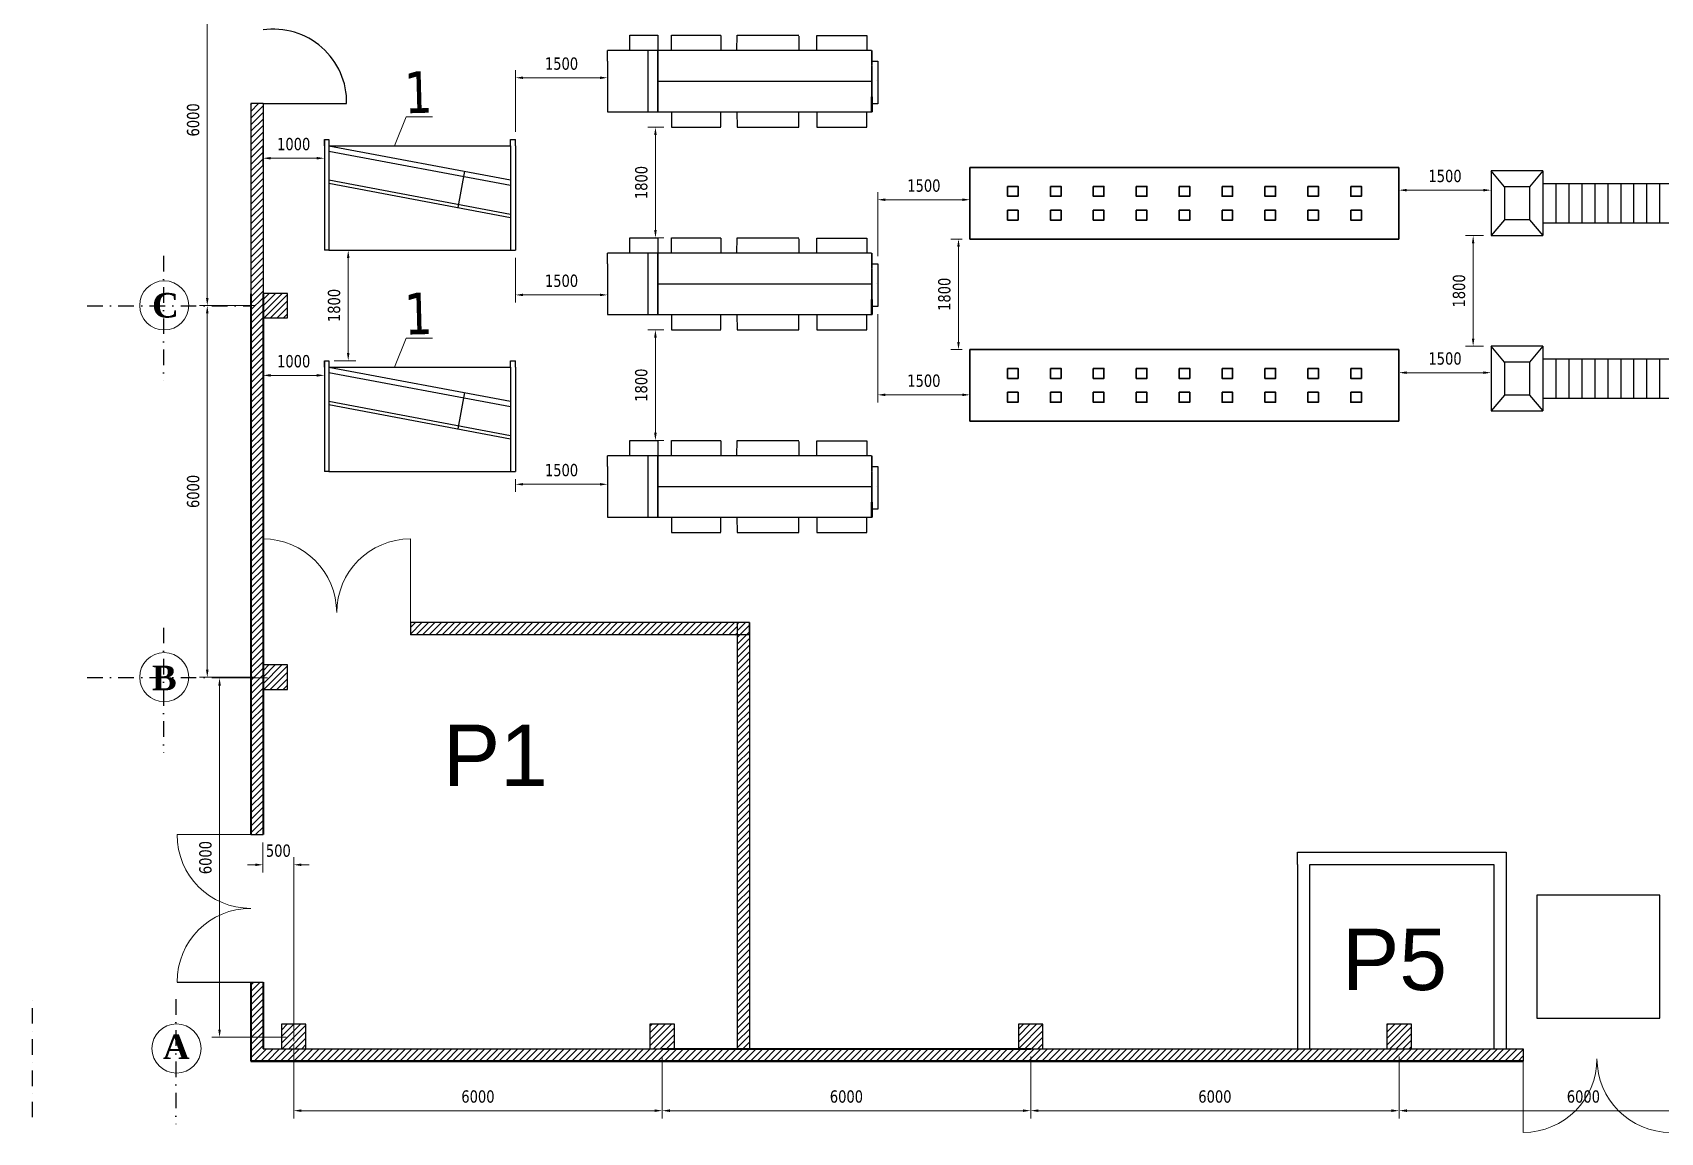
# Model space of a CAD drawing. Header units: millimetres. Extents: x 133587 to 223990, y -31835 to 27376.
# Drawn here: x 133587 to 160093, y -31612 to -13702 of the extents above; entities that cross this region are included whole.
import ezdxf

# ---------------------------------------------------------------- set-up
doc = ezdxf.new("R2010")
doc.units = ezdxf.units.MM
doc.header["$MEASUREMENT"] = 0
doc.header["$PDMODE"] = 2
doc.linetypes.add('DASHDOT', pattern=[25.4, 12.7, -6.35, 0, -6.35])
doc.linetypes.add('DASHED', pattern=[19.05, 12.7, -6.35])
for name, color, linetype, lineweight in [('BUOC COT', 7, 'Continuous', 20), ('DIM', 252, 'Continuous', 18), ('DIM TO UYEN', 5, 'Continuous', 13), ('DungChinh', 7, 'Continuous', 30), ('DungGC', 7, 'Continuous', 15), ('DungLien', 7, 'Continuous', 40), ('H-nuoc thai', 5, 'Continuous', 53), ('NET CHINH', 5, 'Continuous', 30), ('net dut trang', 7, 'DASHED', 9), ('NHA XUONG', 164, 'Continuous', 25), ('tường', 4, 'Continuous', 50)]:
    doc.layers.add(name, color=color, linetype=linetype, lineweight=lineweight)
doc.layers.add('Thiet bi', color=7, linetype='Continuous')
doc.styles.add('350', font='arial.ttf', dxfattribs={"height": 1000})
doc.styles.add('CHU DAM', font='arialbd.ttf', dxfattribs={"height": 200})
doc.styles.add('TEXT1', font='tahoma.ttf', dxfattribs={"width": 0.9})
doc.dimstyles.new('Dim100', dxfattribs={"dimscale": 100, "dimtxt": 2, "dimasz": 1.25, "dimexe": 1.25, "dimexo": 1.25, "dimgap": 1.25, "dimtad": 1, "dimtoh": 1, "dimdec": 0, "dimzin": 0, "dimdsep": 46, "dimtxsty": 'TEXT1', "dimcen": 0.09, "dimclrd": 256, "dimclre": 256, "dimclrt": 256, "dimadec": 0, "dimazin": 0, "dimtfac": 1, "dimtdec": 0, "dimtix": 1, "dimtofl": 0, "dimtmove": 0, "dimatfit": 3, "dimfxl": 1, "dimtolj": 1, "dimtzin": 0, "dimlwd": -1, "dimlwe": -1, "dimarcsym": 0})
pattern_1 = [(45, (-1750541.05, -188263.91), (-53.8815367, 53.8815367), [])]

# ---------------------------------------------------------------- blocks, each defined once
blk = doc.blocks.new('*D75')
at = {"layer": 'Defpoints', "color": 0, "transparency": 16777216}
for p in [(136632, -24211), (137539, -24211), (137839, -30061)]:
    blk.add_point(p, dxfattribs=at)
at = {"layer": 'DIM', "transparency": 16777216}
for p, q in [((137414, -24211), (136507, -24211)), ((136632, -29936), (136632, -24336)), ((137714, -30061), (136507, -30061))]:
    blk.add_line(p, q, dxfattribs=at)
for points in [[(136611, -24336), (136653, -24336), (136632, -24211)], [(136611, -29936), (136653, -29936), (136632, -30061)]]:
    blk.add_solid(points, dxfattribs=at)
at = {"layer": 'DIM', "transparency": 16777216, "insert": (136403, -27136), "char_height": 200, "attachment_point": 5, "rotation": 90, "style": 'TEXT1'}
blk.add_mtext('\\A1;6000', dxfattribs=at)
blk = doc.blocks.new('*D108')
at = {"layer": 'Defpoints', "color": 0, "transparency": 16777216}
for p in [(137339, -18149), (136432, -24199), (137339, -24199)]:
    blk.add_point(p, dxfattribs=at)
at = {"layer": 'DIM', "transparency": 16777216}
for p, q in [((137214, -18149), (136307, -18149)), ((136432, -18274), (136432, -24074)), ((137214, -24199), (136307, -24199))]:
    blk.add_line(p, q, dxfattribs=at)
for points in [[(136411, -18274), (136453, -18274), (136432, -18149)], [(136411, -24074), (136453, -24074), (136432, -24199)]]:
    blk.add_solid(points, dxfattribs=at)
at = {"layer": 'DIM', "transparency": 16777216, "insert": (136203, -21174), "char_height": 200, "attachment_point": 5, "rotation": 90, "style": 'TEXT1'}
blk.add_mtext('\\A1;6000', dxfattribs=at)
blk = doc.blocks.new('*D109')
at = {"layer": 'Defpoints', "color": 0, "transparency": 16777216}
for p in [(137339, -12099), (136432, -18149), (137339, -18149)]:
    blk.add_point(p, dxfattribs=at)
at = {"layer": 'DIM', "transparency": 16777216}
for p, q in [((137214, -12099), (136307, -12099)), ((136432, -12224), (136432, -18024)), ((137214, -18149), (136307, -18149))]:
    blk.add_line(p, q, dxfattribs=at)
for points in [[(136411, -12224), (136453, -12224), (136432, -12099)], [(136411, -18024), (136453, -18024), (136432, -18149)]]:
    blk.add_solid(points, dxfattribs=at)
at = {"layer": 'DIM', "transparency": 16777216, "insert": (136203, -15124), "char_height": 200, "attachment_point": 5, "rotation": 90, "style": 'TEXT1'}
blk.add_mtext('\\A1;6000', dxfattribs=at)
blk = doc.blocks.new('*D84')
at = {"layer": 'Defpoints', "color": 0, "transparency": 16777216}
for p in [(137339, -26763), (137839, -27253), (137839, -30249)]:
    blk.add_point(p, dxfattribs=at)
at = {"layer": 'DIM', "transparency": 16777216}
for p, q in [((137339, -26888), (137339, -27378)), ((137214, -27253), (137089, -27253)), ((137839, -30124), (137839, -27128)), ((137964, -27253), (138089, -27253))]:
    blk.add_line(p, q, dxfattribs=at)
for points in [[(137214, -27232), (137214, -27274), (137339, -27253)], [(137964, -27232), (137964, -27274), (137839, -27253)]]:
    blk.add_solid(points, dxfattribs=at)
at = {"layer": 'DIM', "transparency": 16777216, "insert": (137589, -27024), "char_height": 200, "attachment_point": 5, "style": 'TEXT1'}
blk.add_mtext('\\A1;500', dxfattribs=at)
blk = doc.blocks.new('*D139')
at = {"layer": 'Defpoints', "color": 0, "transparency": 16777216}
for p in [(137339, -15442), (138339, -15442), (137339, -15748)]:
    blk.add_point(p, dxfattribs=at)
at = {"layer": 'DIM', "transparency": 16777216}
for p, q in [((137339, -15568), (137339, -15874)), ((138339, -15568), (138339, -15874)), ((138214, -15748), (137464, -15748))]:
    blk.add_line(p, q, dxfattribs=at)
for points in [[(137464, -15728), (137464, -15769), (137339, -15748)], [(138214, -15728), (138214, -15769), (138339, -15748)]]:
    blk.add_solid(points, dxfattribs=at)
at = {"layer": 'DIM', "transparency": 16777216, "insert": (137839, -15519), "char_height": 200, "attachment_point": 5, "style": 'TEXT1'}
blk.add_mtext('\\A1;1000', dxfattribs=at)
blk = doc.blocks.new('*D140')
at = {"layer": 'Defpoints', "color": 0, "transparency": 16777216}
for p in [(137339, -19046), (138339, -19046), (137339, -19284)]:
    blk.add_point(p, dxfattribs=at)
at = {"layer": 'DIM', "transparency": 16777216}
for p, q in [((137339, -19171), (137339, -19409)), ((138214, -19284), (137464, -19284)), ((138339, -19171), (138339, -19409))]:
    blk.add_line(p, q, dxfattribs=at)
for points in [[(137464, -19263), (137464, -19305), (137339, -19284)], [(138214, -19263), (138214, -19305), (138339, -19284)]]:
    blk.add_solid(points, dxfattribs=at)
at = {"layer": 'DIM', "transparency": 16777216, "insert": (137839, -19055), "char_height": 200, "attachment_point": 5, "style": 'TEXT1'}
blk.add_mtext('\\A1;1000', dxfattribs=at)
blk = doc.blocks.new('*D141')
at = {"layer": 'Defpoints', "color": 0, "transparency": 16777216}
for p in [(138339, -17246), (138374, -19046), (138727, -19046)]:
    blk.add_point(p, dxfattribs=at)
at = {"layer": 'DIM', "transparency": 16777216}
for p, q in [((138464, -17246), (138852, -17246)), ((138727, -17371), (138727, -18921)), ((138499, -19046), (138852, -19046))]:
    blk.add_line(p, q, dxfattribs=at)
for points in [[(138706, -17371), (138747, -17371), (138727, -17246)], [(138706, -18921), (138747, -18921), (138727, -19046)]]:
    blk.add_solid(points, dxfattribs=at)
at = {"layer": 'DIM', "transparency": 16777216, "insert": (138497, -18146), "char_height": 200, "attachment_point": 5, "rotation": 90, "style": 'TEXT1'}
blk.add_mtext('\\A1;1800', dxfattribs=at)
blk = doc.blocks.new('*D142')
at = {"layer": 'Defpoints', "color": 0, "transparency": 16777216}
for p in [(137839, -30061), (143839, -30249), (143839, -31257)]:
    blk.add_point(p, dxfattribs=at)
at = {"layer": 'DIM', "transparency": 16777216}
for p, q in [((137839, -30186), (137839, -31382)), ((143839, -30374), (143839, -31382)), ((137964, -31257), (143714, -31257))]:
    blk.add_line(p, q, dxfattribs=at)
for points in [[(137964, -31236), (137964, -31278), (137839, -31257)], [(143714, -31236), (143714, -31278), (143839, -31257)]]:
    blk.add_solid(points, dxfattribs=at)
at = {"layer": 'DIM', "transparency": 16777216, "insert": (140839, -31028), "char_height": 200, "attachment_point": 5, "style": 'TEXT1'}
blk.add_mtext('\\A1;6000', dxfattribs=at)
blk = doc.blocks.new('*D143')
at = {"layer": 'Defpoints', "color": 0, "transparency": 16777216}
for p in [(143839, -30249), (149839, -30249), (149839, -31257)]:
    blk.add_point(p, dxfattribs=at)
at = {"layer": 'DIM', "transparency": 16777216}
for p, q in [((143839, -30374), (143839, -31382)), ((149839, -30374), (149839, -31382)), ((143964, -31257), (149714, -31257))]:
    blk.add_line(p, q, dxfattribs=at)
for points in [[(143964, -31236), (143964, -31278), (143839, -31257)], [(149714, -31236), (149714, -31278), (149839, -31257)]]:
    blk.add_solid(points, dxfattribs=at)
at = {"layer": 'DIM', "transparency": 16777216, "insert": (146839, -31028), "char_height": 200, "attachment_point": 5, "style": 'TEXT1'}
blk.add_mtext('\\A1;6000', dxfattribs=at)
blk = doc.blocks.new('*D144')
at = {"layer": 'Defpoints', "color": 0, "transparency": 16777216}
for p in [(149839, -30249), (155839, -30249), (155839, -31257)]:
    blk.add_point(p, dxfattribs=at)
at = {"layer": 'DIM', "transparency": 16777216}
for p, q in [((149839, -30374), (149839, -31382)), ((155839, -30374), (155839, -31382)), ((149964, -31257), (155714, -31257))]:
    blk.add_line(p, q, dxfattribs=at)
for points in [[(149964, -31236), (149964, -31278), (149839, -31257)], [(155714, -31236), (155714, -31278), (155839, -31257)]]:
    blk.add_solid(points, dxfattribs=at)
at = {"layer": 'DIM', "transparency": 16777216, "insert": (152839, -31028), "char_height": 200, "attachment_point": 5, "style": 'TEXT1'}
blk.add_mtext('\\A1;6000', dxfattribs=at)
blk = doc.blocks.new('*D145')
at = {"layer": 'Defpoints', "color": 0, "transparency": 16777216}
for p in [(155839, -30249), (161839, -30249), (161839, -31257)]:
    blk.add_point(p, dxfattribs=at)
at = {"layer": 'DIM', "transparency": 16777216}
for p, q in [((155839, -30374), (155839, -31382)), ((161839, -30374), (161839, -31382)), ((155964, -31257), (161714, -31257))]:
    blk.add_line(p, q, dxfattribs=at)
for points in [[(155964, -31236), (155964, -31278), (155839, -31257)], [(161714, -31236), (161714, -31278), (161839, -31257)]]:
    blk.add_solid(points, dxfattribs=at)
at = {"layer": 'DIM', "transparency": 16777216, "insert": (158839, -31028), "char_height": 200, "attachment_point": 5, "style": 'TEXT1'}
blk.add_mtext('\\A1;6000', dxfattribs=at)
blk = doc.blocks.new('*D160')
at = {"layer": 'Defpoints', "color": 0, "transparency": 16777216}
for p in [(141450, -20850), (142950, -20850), (142950, -21058)]:
    blk.add_point(p, dxfattribs=at)
at = {"layer": 'DIM', "transparency": 16777216}
for p, q in [((141450, -20975), (141450, -21182)), ((141575, -21058), (142825, -21058)), ((142950, -20975), (142950, -21182))]:
    blk.add_line(p, q, dxfattribs=at)
for points in [[(141575, -21037), (141575, -21078), (141450, -21058)], [(142825, -21037), (142825, -21078), (142950, -21058)]]:
    blk.add_solid(points, dxfattribs=at)
at = {"layer": 'DIM', "transparency": 16777216, "insert": (142200, -20828), "char_height": 200, "attachment_point": 5, "style": 'TEXT1'}
blk.add_mtext('\\A1;1500', dxfattribs=at)
blk = doc.blocks.new('*D161')
at = {"layer": 'Defpoints', "color": 0, "transparency": 16777216}
for p in [(141450, -17246), (142950, -17881), (142950, -17974)]:
    blk.add_point(p, dxfattribs=at)
at = {"layer": 'DIM', "transparency": 16777216}
for p, q in [((141450, -17371), (141450, -18099)), ((141575, -17974), (142825, -17974)), ((142950, -18006), (142950, -18099))]:
    blk.add_line(p, q, dxfattribs=at)
for points in [[(141575, -17953), (141575, -17995), (141450, -17974)], [(142825, -17953), (142825, -17995), (142950, -17974)]]:
    blk.add_solid(points, dxfattribs=at)
at = {"layer": 'DIM', "transparency": 16777216, "insert": (142200, -17745), "char_height": 200, "attachment_point": 5, "style": 'TEXT1'}
blk.add_mtext('\\A1;1500', dxfattribs=at)
blk = doc.blocks.new('*D162')
at = {"layer": 'Defpoints', "color": 0, "transparency": 16777216}
for p in [(142950, -14438), (142950, -14581), (141450, -15442)]:
    blk.add_point(p, dxfattribs=at)
at = {"layer": 'DIM', "transparency": 16777216}
for p, q in [((141450, -15317), (141450, -14313)), ((142950, -14456), (142950, -14313)), ((141575, -14438), (142825, -14438))]:
    blk.add_line(p, q, dxfattribs=at)
for points in [[(141575, -14417), (141575, -14459), (141450, -14438)], [(142825, -14417), (142825, -14459), (142950, -14438)]]:
    blk.add_solid(points, dxfattribs=at)
at = {"layer": 'DIM', "transparency": 16777216, "insert": (142200, -14209), "char_height": 200, "attachment_point": 5, "style": 'TEXT1'}
blk.add_mtext('\\A1;1500', dxfattribs=at)
blk = doc.blocks.new('*D163')
at = {"layer": 'Defpoints', "color": 0, "transparency": 16777216}
for p in [(143730, -15244), (143992, -15244), (143992, -17044)]:
    blk.add_point(p, dxfattribs=at)
at = {"layer": 'DIM', "transparency": 16777216}
for p, q in [((143867, -15244), (143605, -15244)), ((143730, -16919), (143730, -15369)), ((143867, -17044), (143605, -17044))]:
    blk.add_line(p, q, dxfattribs=at)
for points in [[(143709, -15369), (143750, -15369), (143730, -15244)], [(143709, -16919), (143750, -16919), (143730, -17044)]]:
    blk.add_solid(points, dxfattribs=at)
at = {"layer": 'DIM', "transparency": 16777216, "insert": (143500, -16144), "char_height": 200, "attachment_point": 5, "rotation": 90, "style": 'TEXT1'}
blk.add_mtext('\\A1;1800', dxfattribs=at)
blk = doc.blocks.new('*D164')
at = {"layer": 'Defpoints', "color": 0, "transparency": 16777216}
for p in [(143992, -18544), (143729, -20344), (143992, -20344)]:
    blk.add_point(p, dxfattribs=at)
at = {"layer": 'DIM', "transparency": 16777216}
for p, q in [((143867, -18544), (143604, -18544)), ((143729, -18669), (143729, -20219)), ((143867, -20344), (143604, -20344))]:
    blk.add_line(p, q, dxfattribs=at)
for points in [[(143708, -18669), (143750, -18669), (143729, -18544)], [(143708, -20219), (143750, -20219), (143729, -20344)]]:
    blk.add_solid(points, dxfattribs=at)
at = {"layer": 'DIM', "transparency": 16777216, "insert": (143499, -19444), "char_height": 200, "attachment_point": 5, "rotation": 90, "style": 'TEXT1'}
blk.add_mtext('\\A1;1800', dxfattribs=at)
blk = doc.blocks.new('*D169')
at = {"layer": 'Defpoints', "color": 0, "transparency": 16777216}
for p in [(148850, -17064), (148664, -18864), (148850, -18864)]:
    blk.add_point(p, dxfattribs=at)
at = {"layer": 'DIM', "transparency": 16777216}
for p, q in [((148725, -17064), (148539, -17064)), ((148664, -17189), (148664, -18739)), ((148725, -18864), (148539, -18864))]:
    blk.add_line(p, q, dxfattribs=at)
for points in [[(148643, -17189), (148685, -17189), (148664, -17064)], [(148643, -18739), (148685, -18739), (148664, -18864)]]:
    blk.add_solid(points, dxfattribs=at)
at = {"layer": 'DIM', "transparency": 16777216, "insert": (148434, -17964), "char_height": 200, "attachment_point": 5, "rotation": 90, "style": 'TEXT1'}
blk.add_mtext('\\A1;1800', dxfattribs=at)
blk = doc.blocks.new('*D171')
at = {"layer": 'Defpoints', "color": 0, "transparency": 16777216}
for p in [(148850, -16424), (148850, -16481), (147350, -17468)]:
    blk.add_point(p, dxfattribs=at)
at = {"layer": 'DIM', "transparency": 16777216}
for p, q in [((147350, -17343), (147350, -16299)), ((147475, -16424), (148725, -16424)), ((148850, -16356), (148850, -16299))]:
    blk.add_line(p, q, dxfattribs=at)
for points in [[(147475, -16403), (147475, -16445), (147350, -16424)], [(148725, -16403), (148725, -16445), (148850, -16424)]]:
    blk.add_solid(points, dxfattribs=at)
at = {"layer": 'DIM', "transparency": 16777216, "insert": (148100, -16195), "char_height": 200, "attachment_point": 5, "style": 'TEXT1'}
blk.add_mtext('\\A1;1500', dxfattribs=at)
blk = doc.blocks.new('*D172')
at = {"layer": 'Defpoints', "color": 0, "transparency": 16777216}
for p in [(147350, -18165), (148850, -19446), (148850, -19601)]:
    blk.add_point(p, dxfattribs=at)
at = {"layer": 'DIM', "transparency": 16777216}
for p, q in [((147350, -18290), (147350, -19726)), ((147475, -19601), (148725, -19601)), ((148850, -19571), (148850, -19726))]:
    blk.add_line(p, q, dxfattribs=at)
for points in [[(147475, -19580), (147475, -19622), (147350, -19601)], [(148725, -19580), (148725, -19622), (148850, -19601)]]:
    blk.add_solid(points, dxfattribs=at)
at = {"layer": 'DIM', "transparency": 16777216, "insert": (148100, -19372), "char_height": 200, "attachment_point": 5, "style": 'TEXT1'}
blk.add_mtext('\\A1;1500', dxfattribs=at)
blk = doc.blocks.new('*D182')
at = {"layer": 'Defpoints', "color": 0, "transparency": 16777216}
for p in [(157336, -16268), (155836, -16481), (157336, -16481)]:
    blk.add_point(p, dxfattribs=at)
at = {"layer": 'DIM', "transparency": 16777216}
for p, q in [((155836, -16356), (155836, -16144)), ((157336, -16356), (157336, -16144)), ((155961, -16268), (157211, -16268))]:
    blk.add_line(p, q, dxfattribs=at)
for points in [[(155961, -16248), (155961, -16289), (155836, -16268)], [(157211, -16248), (157211, -16289), (157336, -16268)]]:
    blk.add_solid(points, dxfattribs=at)
at = {"layer": 'DIM', "transparency": 16777216, "insert": (156586, -16039), "char_height": 200, "attachment_point": 5, "style": 'TEXT1'}
blk.add_mtext('\\A1;1500', dxfattribs=at)
blk = doc.blocks.new('*D183')
at = {"layer": 'Defpoints', "color": 0, "transparency": 16777216}
for p in [(157336, -19240), (155836, -19446), (157336, -19446)]:
    blk.add_point(p, dxfattribs=at)
at = {"layer": 'DIM', "transparency": 16777216}
for p, q in [((155836, -19321), (155836, -19115)), ((155961, -19240), (157211, -19240)), ((157336, -19321), (157336, -19115))]:
    blk.add_line(p, q, dxfattribs=at)
for points in [[(155961, -19219), (155961, -19261), (155836, -19240)], [(157211, -19219), (157211, -19261), (157336, -19240)]]:
    blk.add_solid(points, dxfattribs=at)
at = {"layer": 'DIM', "transparency": 16777216, "insert": (156586, -19011), "char_height": 200, "attachment_point": 5, "style": 'TEXT1'}
blk.add_mtext('\\A1;1500', dxfattribs=at)
blk = doc.blocks.new('*D184')
at = {"layer": 'Defpoints', "color": 0, "transparency": 16777216}
for p in [(157336, -17009), (157044, -18809), (157336, -18809)]:
    blk.add_point(p, dxfattribs=at)
at = {"layer": 'DIM', "transparency": 16777216}
for p, q in [((157211, -17009), (156919, -17009)), ((157044, -17134), (157044, -18684)), ((157211, -18809), (156919, -18809))]:
    blk.add_line(p, q, dxfattribs=at)
for points in [[(157023, -17134), (157064, -17134), (157044, -17009)], [(157023, -18684), (157064, -18684), (157044, -18809)]]:
    blk.add_solid(points, dxfattribs=at)
at = {"layer": 'DIM', "transparency": 16777216, "insert": (156814, -17909), "char_height": 200, "attachment_point": 5, "rotation": 90, "style": 'TEXT1'}
blk.add_mtext('\\A1;1800', dxfattribs=at)

msp = doc.modelspace()

# ---------------------------------------------------------------- hatches: boundary and pattern name
at = {"layer": 'DungChinh'}
h = msp.add_hatch(dxfattribs=at)
h.set_pattern_fill('ANSI31', color=10, scale=600)
h.paths.add_polyline_path([(138039.3, -6249.1), (137639.3, -6249.1), (137639.3, -6649.1), (138039.3, -6649.1)])
h.paths.add_polyline_path([(144039.3, -6249.1), (143639.3, -6249.1), (143639.3, -6649.1), (144039.3, -6649.1)])
h.paths.add_polyline_path([(150039.3, -6249.1), (149639.3, -6249.1), (149639.3, -6649.1), (150039.3, -6649.1)])
h.paths.add_polyline_path([(156039.3, -6249.1), (155639.3, -6249.1), (155639.3, -6649.1), (156039.3, -6649.1)])
h.paths.add_polyline_path([(161965.1, -6249.1), (161565.1, -6249.1), (161565.1, -6649.1), (161965.1, -6649.1)])
h.paths.add_polyline_path([(167965.1, -6249.1), (167565.1, -6249.1), (167565.1, -6649.1), (167965.1, -6649.1)])
h.paths.add_polyline_path([(173965.1, -6249.1), (173565.1, -6249.1), (173565.1, -6649.1), (173965.1, -6649.1)])
h.paths.add_polyline_path([(179965.1, -6249.1), (179765.1, -6249.1), (179565.1, -6249.1), (179565.1, -6649.1), (179965.1, -6649.1)])
h.paths.add_polyline_path([(137739.3, -11899.1), (137339.3, -11899.1), (137339.3, -12099.1), (137339.3, -12299.1), (137739.3, -12299.1)])
h.paths.add_polyline_path([(137739.3, -17949.1), (137339.3, -17949.1), (137339.3, -18349.1), (137739.3, -18349.1)])
h.paths.add_polyline_path([(137739.3, -23999.1), (137339.3, -23999.1), (137339.3, -24399.1), (137739.3, -24399.1)])
h.paths.add_polyline_path([(138039.3, -29849.1), (137639.3, -29849.1), (137639.3, -30249.1), (138039.3, -30249.1)])
h.paths.add_polyline_path([(144039.3, -29849.1), (143639.3, -29849.1), (143639.3, -30249.1), (143839.3, -30249.1), (144039.3, -30249.1)])
h.paths.add_polyline_path([(150039.3, -29849.1), (149639.3, -29849.1), (149639.3, -30249.1), (149839.3, -30249.1), (150039.3, -30249.1)])
h.paths.add_polyline_path([(156039.3, -29849.1), (155839.3, -29849.1), (155839.3, -30249.1), (156039.3, -30249.1)])
h.paths.add_polyline_path([(155839.3, -29849.1), (155639.3, -29849.1), (155639.3, -30249.1), (155839.3, -30249.1)])
h.paths.add_polyline_path([(162039.3, -29849.1), (161639.3, -29849.1), (161639.3, -30249.1), (161839.3, -30249.1), (162039.3, -30249.1)])
h.paths.add_polyline_path([(168039.3, -29849.1), (167639.3, -29849.1), (167639.3, -30249.1), (167765.1, -30249.1), (168039.3, -30249.1)])
h.paths.add_polyline_path([(173965.1, -29849.1), (173565.1, -29849.1), (173565.1, -30249.1), (173765.1, -30249.1), (173965.1, -30249.1)])
h.paths.add_polyline_path([(179965.1, -29849.1), (179565.1, -29849.1), (179565.1, -30249.1), (179765.1, -30249.1), (179965.1, -30249.1)])
h.paths.add_polyline_path([(206807.3, -30301.7), (206407.3, -30301.7), (206407.3, -30701.7), (206607.3, -30701.7), (206807.3, -30701.7)])
h.paths.add_polyline_path([(212307.3, -30301.7), (211907.3, -30301.7), (211907.3, -30701.7), (212107.3, -30701.7), (212307.3, -30701.7)])
h.paths.add_polyline_path([(217390.9, -30299.4), (216990.9, -30299.4), (216990.9, -30701.7), (217390.9, -30701.7)])
h.paths.add_polyline_path([(222424.3, -30301.7), (222024.3, -30301.7), (222024.3, -30701.7), (222424.3, -30701.7)])
h.paths.add_polyline_path([(222428.1, -24451.7), (222028.1, -24451.7), (222028.1, -24851.7), (222428.1, -24851.7)])
h.paths.add_polyline_path([(222428.1, -18401.7), (222028.1, -18401.7), (222028.1, -18801.7), (222428.1, -18801.7)])
h.paths.add_polyline_path([(222159.1, -6701.7), (221759.1, -6701.7), (221759.1, -7101.7), (222159.1, -7101.7)])
h.paths.add_polyline_path([(216788, -6701.7), (216388, -6701.7), (216388, -7101.7), (216788, -7101.7)])
h.paths.add_polyline_path([(211807.3, -6701.7), (211407.3, -6701.7), (211407.3, -7101.7), (211807.3, -7101.7)])
h.paths.add_polyline_path([(206307.3, -6701.7), (206107.3, -6701.7), (205907.3, -6701.7), (205907.3, -7101.7), (206307.3, -7101.7)])
h.paths.add_polyline_path([(217421.7, -11369.3), (219630.4, -11369.3), (219630.4, -9308.6), (217421.7, -9308.6)], flags=9)
at = {"layer": 'H-nuoc thai', "linetype": 'Continuous', "lineweight": 30, "ltscale": 20}
h = msp.add_hatch(dxfattribs=at)
h.set_pattern_fill('ANSI31', scale=24, style=0)
h.set_pattern_definition(pattern_1)
h.paths.add_polyline_path([(137139.3, -26762.6), (137339.3, -26762.6), (137339.3, -17949.1), (137339.3, -14859.4), (137139.3, -14859.4)])
h.paths.add_polyline_path([(137339.3, -29162.6), (137139.3, -29162.6), (137139.3, -30449.1), (157860.2, -30449.1), (157860.2, -30249.1), (137339.3, -30249.1)])
h = msp.add_hatch(dxfattribs=at)
h.set_pattern_fill('ANSI31', scale=600, style=0)
h.paths.add_polyline_path([(145059.7, -23309), (139739.3, -23309), (139739.3, -23509), (145059.7, -23509)])
h = msp.add_hatch(dxfattribs=at)
h.set_pattern_fill('ANSI31', scale=24, style=0)
h.set_pattern_definition(pattern_1)
h.paths.add_polyline_path([(145259.7, -23307.3), (145059.7, -23309), (145059.7, -30249.1), (145259.7, -30249.1)])

# ---------------------------------------------------------------- linework, layer by layer
at = {"layer": 'BUOC COT', "lineweight": 13, "ltscale": 10}
for centre in [(135731.4, -18144.6), (135731.4, -24197.1), (135931.4, -30244.6)]:
    msp.add_circle(centre, 400, dxfattribs=at)
at = {"layer": 'DIM TO UYEN', "color": 7, "lineweight": 35}
for p, q in [((148849.6, -17063.6), (148849.6, -15899.2)), ((148849.6, -15899.2), (155836, -15899.2)), ((155836, -15899.2), (155836, -17063.6)), ((155836, -17063.6), (148849.6, -17063.6)), ((151091.7, -17074.7), (151091.7, -17074.7)), ((148849.6, -20028), (148849.6, -18863.6)), ((148849.6, -18863.6), (155836, -18863.6)), ((155836, -18863.6), (155836, -20028)), ((155836, -20028), (148849.6, -20028)), ((151091.7, -20039.1), (151091.7, -20039.1))]:
    msp.add_line(p, q, dxfattribs=at)
at = {"layer": 'DIM TO UYEN', "color": 7, "lineweight": 30}
for p, q in [((158180.1, -15953.9), (157336, -15953.9)), ((157336, -15953.9), (157336, -17009)), ((157336, -15953.9), (157336, -17009)), ((157336, -15953.9), (157336, -17009)), ((157555.2, -16211.8), (157336, -15953.9)), ((158180.1, -15953.9), (157960.9, -16211.8)), ((158180.1, -15953.9), (158180.1, -17009)), ((160923.4, -16164.9), (158180.1, -16164.9)), ((158391.1, -16164.9), (158391.1, -16798)), ((158602.1, -16164.9), (158602.1, -16798)), ((158813.2, -16164.9), (158813.2, -16798)), ((159024.2, -16164.9), (159024.2, -16798)), ((159235.2, -16164.9), (159235.2, -16798)), ((159446.2, -16164.9), (159446.2, -16798)), ((159657.2, -16164.9), (159657.2, -16798)), ((159868.3, -16164.9), (159868.3, -16798)), ((160079.3, -16164.9), (160079.3, -16798)), ((157555.2, -16211.8), (157555.2, -16751.1)), ((157960.9, -16211.8), (157555.2, -16211.8)), ((157960.9, -16211.8), (157960.9, -16751.1)), ((157555.2, -16751.1), (157336, -17009)), ((157960.9, -16751.1), (157555.2, -16751.1)), ((157960.9, -16751.1), (158180.1, -17009)), ((158180.1, -16798), (160923.4, -16798)), ((157336, -17009), (158180.1, -17009)), ((158180.1, -18809), (157336, -18809)), ((157336, -18809), (157336, -19864.1)), ((157336, -18809), (157336, -19864.1)), ((157336, -18809), (157336, -19864.1)), ((157555.2, -19066.9), (157336, -18809)), ((158180.1, -18809), (157960.9, -19066.9)), ((158180.1, -18809), (158180.1, -19864.1)), ((157555.2, -19066.9), (157555.2, -19606.2)), ((157960.9, -19066.9), (157555.2, -19066.9)), ((157960.9, -19066.9), (157960.9, -19606.2)), ((160923.4, -19020), (158180.1, -19020)), ((158391.1, -19020), (158391.1, -19653.1)), ((158602.1, -19020), (158602.1, -19653.1)), ((158813.2, -19020), (158813.2, -19653.1)), ((159024.2, -19020), (159024.2, -19653.1)), ((159235.2, -19020), (159235.2, -19653.1)), ((159446.2, -19020), (159446.2, -19653.1)), ((159657.2, -19020), (159657.2, -19653.1)), ((159868.3, -19020), (159868.3, -19653.1)), ((160079.3, -19020), (160079.3, -19653.1)), ((157555.2, -19606.2), (157336, -19864.1)), ((157960.9, -19606.2), (157555.2, -19606.2)), ((157960.9, -19606.2), (158180.1, -19864.1)), ((157336, -19864.1), (158180.1, -19864.1)), ((158180.1, -19653.1), (160923.4, -19653.1))]:
    msp.add_line(p, q, dxfattribs=at)
at = {"layer": 'DIM TO UYEN', "color": 7, "lineweight": 35}
for points in [[(149461.8, -16206.9), (149634.8, -16206.9), (149634.8, -16367.9), (149461.8, -16367.9)], [(150160.4, -16206.9), (150333.4, -16206.9), (150333.4, -16367.9), (150160.4, -16367.9)], [(150859, -16206.9), (151032, -16206.9), (151032, -16367.9), (150859, -16367.9)], [(151557.7, -16206.9), (151730.7, -16206.9), (151730.7, -16367.9), (151557.7, -16367.9)], [(152256.3, -16206.9), (152429.3, -16206.9), (152429.3, -16367.9), (152256.3, -16367.9)], [(152954.9, -16206.9), (153127.9, -16206.9), (153127.9, -16367.9), (152954.9, -16367.9)], [(153653.6, -16206.9), (153826.6, -16206.9), (153826.6, -16367.9), (153653.6, -16367.9)], [(154352.2, -16206.9), (154525.2, -16206.9), (154525.2, -16367.9), (154352.2, -16367.9)], [(155050.9, -16206.9), (155223.9, -16206.9), (155223.9, -16367.9), (155050.9, -16367.9)], [(149461.8, -16595), (149634.8, -16595), (149634.8, -16756), (149461.8, -16756)], [(150160.4, -16595), (150333.4, -16595), (150333.4, -16756), (150160.4, -16756)], [(150859, -16595), (151032, -16595), (151032, -16756), (150859, -16756)], [(151557.7, -16595), (151730.7, -16595), (151730.7, -16756), (151557.7, -16756)], [(152256.3, -16595), (152429.3, -16595), (152429.3, -16756), (152256.3, -16756)], [(152954.9, -16595), (153127.9, -16595), (153127.9, -16756), (152954.9, -16756)], [(153653.6, -16595), (153826.6, -16595), (153826.6, -16756), (153653.6, -16756)], [(154352.2, -16595), (154525.2, -16595), (154525.2, -16756), (154352.2, -16756)], [(155050.9, -16595), (155223.9, -16595), (155223.9, -16756), (155050.9, -16756)], [(149461.8, -19171.3), (149634.8, -19171.3), (149634.8, -19332.3), (149461.8, -19332.3)], [(150160.4, -19171.3), (150333.4, -19171.3), (150333.4, -19332.3), (150160.4, -19332.3)], [(150859, -19171.3), (151032, -19171.3), (151032, -19332.3), (150859, -19332.3)], [(151557.7, -19171.3), (151730.7, -19171.3), (151730.7, -19332.3), (151557.7, -19332.3)], [(152256.3, -19171.3), (152429.3, -19171.3), (152429.3, -19332.3), (152256.3, -19332.3)], [(152954.9, -19171.3), (153127.9, -19171.3), (153127.9, -19332.3), (152954.9, -19332.3)], [(153653.6, -19171.3), (153826.6, -19171.3), (153826.6, -19332.3), (153653.6, -19332.3)], [(154352.2, -19171.3), (154525.2, -19171.3), (154525.2, -19332.3), (154352.2, -19332.3)], [(155050.9, -19171.3), (155223.9, -19171.3), (155223.9, -19332.3), (155050.9, -19332.3)], [(149461.8, -19559.4), (149634.8, -19559.4), (149634.8, -19720.4), (149461.8, -19720.4)], [(150160.4, -19559.4), (150333.4, -19559.4), (150333.4, -19720.4), (150160.4, -19720.4)], [(150859, -19559.4), (151032, -19559.4), (151032, -19720.4), (150859, -19720.4)], [(151557.7, -19559.4), (151730.7, -19559.4), (151730.7, -19720.4), (151557.7, -19720.4)], [(152256.3, -19559.4), (152429.3, -19559.4), (152429.3, -19720.4), (152256.3, -19720.4)], [(152954.9, -19559.4), (153127.9, -19559.4), (153127.9, -19720.4), (152954.9, -19720.4)], [(153653.6, -19559.4), (153826.6, -19559.4), (153826.6, -19720.4), (153653.6, -19720.4)], [(154352.2, -19559.4), (154525.2, -19559.4), (154525.2, -19720.4), (154352.2, -19720.4)], [(155050.9, -19559.4), (155223.9, -19559.4), (155223.9, -19720.4), (155050.9, -19720.4)]]:
    msp.add_lwpolyline(points, close=True, dxfattribs=at)
at = {"layer": 'DungChinh'}
for p, q in [((137339.3, -15233.5), (137339.3, -15233.5)), ((137339.3, -15331), (137339.3, -15331)), ((138339.3, -15442.5), (138408.7, -15441.8)), ((138339.3, -15546.2), (138339.3, -15442.5)), ((138339.3, -15442.5), (138339.3, -16370)), ((138339.3, -15546.2), (138339.3, -17246.5)), ((138408.7, -15441.8), (138408.7, -15546.2)), ((138408.7, -15546.2), (138408.7, -17246.5)), ((138408.7, -15546.2), (141370.6, -15546.2)), ((138408.7, -15546.2), (141370.6, -16099.8)), ((138408.7, -15546.2), (138438.8, -15546.2)), ((138408.7, -15634), (141370.6, -16188.8)), ((141370.6, -15546.2), (141370.6, -15441.8)), ((141370.6, -15441.8), (141449.6, -15441.8)), ((141370.6, -15546.2), (141370.6, -17246.5)), ((141449.6, -15546.2), (141449.6, -15441.8)), ((141449.6, -15546.2), (141449.6, -17246.5)), ((138408.7, -16101.1), (141370.6, -16656.5)), ((138408.7, -16156.1), (141370.6, -16711)), ((140620.1, -15960.5), (140509.8, -16549.7)), ((138408.7, -17246.5), (138339.3, -17246.5)), ((138408.7, -17246.5), (141370.6, -17246.5)), ((141370.6, -17246.5), (141449.6, -17246.5)), ((138339.3, -19046.5), (138408.7, -19045.8)), ((138339.3, -19150.2), (138339.3, -19046.5)), ((138339.3, -19046.5), (138339.3, -19974)), ((138408.7, -19045.8), (138408.7, -19150.2)), ((141370.6, -19150.2), (141370.6, -19045.8)), ((141370.6, -19045.8), (141449.6, -19045.8)), ((141449.6, -19150.2), (141449.6, -19045.8)), ((138339.3, -19150.2), (138339.3, -20850.4)), ((138408.7, -19150.2), (138408.7, -20850.4)), ((138408.7, -19150.2), (141370.6, -19150.2)), ((138408.7, -19150.2), (141370.6, -19703.7)), ((138408.7, -19150.2), (138438.8, -19150.2)), ((138408.7, -19237.9), (141370.6, -19792.8)), ((141370.6, -19150.2), (141370.6, -20850.4)), ((141449.6, -19150.2), (141449.6, -20850.4)), ((140620.1, -19564.5), (140509.8, -20153.7)), ((138408.7, -19705.1), (141370.6, -20260.5)), ((138408.7, -19760.1), (141370.6, -20314.9)), ((138408.7, -20850.4), (138339.3, -20850.4)), ((138408.7, -20850.4), (141370.6, -20850.4)), ((141370.6, -20850.4), (141449.6, -20850.4)), ((149839.3, -30249.1), (157382.3, -30249.1)), ((157860.2, -30249.1), (157860.2, -30449.1))]:
    msp.add_line(p, q, dxfattribs=at)
at = {"layer": 'DungGC'}
for p, q in [((139477.7, -15546.2), (139668.8, -15076.5)), ((139668.8, -15076.5), (139946.9, -15076.5)), ((139946.9, -15076.5), (140099.7, -15076.5)), ((139477.7, -19150.2), (139668.8, -18680.5)), ((139668.8, -18680.5), (139946.9, -18680.5)), ((139946.9, -18680.5), (140099.7, -18680.5))]:
    msp.add_line(p, q, dxfattribs=at)
at = {"layer": 'DungLien'}
for p, q in [((137139.3, -17954.3), (137139.3, -26762.6)), ((137339.3, -17954.3), (137339.3, -26762.6)), ((137139.3, -29162.6), (137139.3, -30449.1)), ((137339.3, -29162.6), (137339.3, -30249.1))]:
    msp.add_line(p, q, dxfattribs=at)
at = {"layer": 'DungLien', "linetype": 'Continuous', "ltscale": 20}
msp.add_line((137139.3, -30449.1), (157860.2, -30449.1), dxfattribs=at)
at = {"layer": 'DungLien', "linetype": 'Continuous', "lineweight": 30, "ltscale": 20}
msp.add_line((137839.3, -30249.1), (143839.3, -30249.1), dxfattribs=at)
at = {"layer": 'DungLien', "color": 7, "linetype": 'Continuous', "ltscale": 20}
msp.add_line((143839.3, -30249.1), (149839.3, -30249.1), dxfattribs=at)
at = {"layer": 'H-nuoc thai', "color": 7, "linetype": 'Continuous', "lineweight": 30, "ltscale": 20}
for p, q in [((143312.5, -13994.5), (143312.5, -13744.5)), ((143312.5, -13744.5), (143768.7, -13744.5)), ((143768.7, -13744.5), (143768.7, -13994.5)), ((143992, -13994.5), (143992, -13744.5)), ((143992, -13744.5), (144792, -13744.5)), ((144792, -13750.3), (144792, -13994.5)), ((145056.5, -13994.5), (145058.3, -13744.5)), ((145058.3, -13744.5), (146065.2, -13744.5)), ((146065.2, -13759.5), (146065.2, -13994.5)), ((146358.6, -13994.5), (146358.7, -13749)), ((146358.7, -13749), (147170.7, -13749)), ((147170.7, -13749), (147170.7, -13994.5)), ((147248.2, -13994.5), (142949.6, -13994.5)), ((142949.6, -14167.6), (142949.6, -13994.5)), ((143606.5, -13994.5), (143606.5, -14994.5)), ((143768.7, -13994.5), (143768.7, -14994.5)), ((143768.7, -13994.5), (143768.7, -14494.5)), ((143768.7, -14994.5), (143768.7, -13994.5)), ((147248.2, -13994.5), (147256.5, -14994.5)), ((147248.2, -14994.5), (147256.5, -13994.5)), ((142949.6, -14167.6), (142949.6, -14994.5)), ((147249.6, -14167.6), (147349.6, -14167.6)), ((147349.6, -14167.6), (147349.6, -14864.9)), ((143768.7, -14494.5), (147252.3, -14494.5)), ((147327.8, -14487.1), (147327.8, -14487.1)), ((137339.3, -14859.4), (137139.3, -14859.4)), ((137139.3, -14859.4), (137139.3, -17954.3)), ((137339.3, -14859.4), (137339.3, -17954.3)), ((137339.3, -14859.4), (138701.3, -14859.4)), ((142949.6, -14994.5), (147256.5, -14994.5)), ((143992, -14994.5), (143992, -15244.5)), ((144792, -15238.7), (144792, -14994.5)), ((145056.5, -14994.5), (145056.5, -14994.5)), ((145056.5, -14994.5), (145058.3, -15244.5)), ((146065.2, -15244.5), (146065.2, -14994.5)), ((146358.6, -14994.5), (146358.6, -14994.5)), ((146358.6, -14994.5), (146358.6, -14994.5)), ((146358.6, -14994.5), (146358.7, -15240)), ((147170.7, -15240), (147170.7, -14994.5)), ((147349.6, -14864.9), (147255.4, -14864.9)), ((143992, -15244.5), (144792, -15244.5)), ((145058.3, -15244.5), (146065.2, -15244.5)), ((146358.7, -15240), (147170.7, -15240)), ((143312.5, -17294.5), (143312.5, -17044.5)), ((143312.5, -17044.5), (143768.7, -17044.5)), ((143768.7, -17044.5), (143768.7, -17294.5)), ((143992, -17294.5), (143992, -17044.5)), ((143992, -17044.5), (144792, -17044.5)), ((144792, -17050.2), (144792, -17294.5)), ((145056.5, -17294.5), (145058.3, -17044.5)), ((145058.3, -17044.5), (146065.2, -17044.5)), ((146065.2, -17059.4), (146065.2, -17294.5)), ((146358.6, -17294.5), (146358.7, -17048.9)), ((146358.7, -17048.9), (147170.7, -17048.9)), ((147170.7, -17048.9), (147170.7, -17294.5)), ((147248.2, -17294.5), (142949.6, -17294.5)), ((142949.6, -17467.6), (142949.6, -17294.5)), ((142949.6, -17467.6), (142949.6, -18294.4)), ((143606.5, -17294.5), (143606.5, -18294.4)), ((143768.7, -17294.5), (143768.7, -18294.4)), ((143768.7, -17294.5), (143768.7, -17794.4)), ((143768.7, -18294.4), (143768.7, -17294.5)), ((147248.2, -17294.5), (147256.5, -18294.4)), ((147248.2, -18294.4), (147256.5, -17294.5)), ((147249.6, -17467.5), (147349.6, -17467.6)), ((147349.6, -17467.6), (147349.6, -18164.9)), ((137739.3, -17949.1), (137339.3, -17949.1)), ((137339.3, -17949.1), (137339.3, -18349.1)), ((137739.3, -18349.1), (137739.3, -17949.1)), ((143768.7, -17794.4), (147252.3, -17794.4)), ((147327.8, -17787.1), (147327.8, -17787.1)), ((137339.3, -24199.1), (137339.3, -18149.1)), ((147349.6, -18164.9), (147255.4, -18164.9)), ((137339.3, -18349.1), (137739.3, -18349.1)), ((142949.6, -18294.4), (147256.5, -18294.4)), ((143992, -18294.4), (143992, -18544.4)), ((143992, -18544.4), (144792, -18544.4)), ((144792, -18538.6), (144792, -18294.4)), ((145056.5, -18294.4), (145056.5, -18294.4)), ((145056.5, -18294.4), (145058.3, -18544.4)), ((145058.3, -18544.4), (146065.2, -18544.4)), ((146065.2, -18544.4), (146065.2, -18294.4)), ((146358.6, -18294.4), (146358.6, -18294.4)), ((146358.6, -18294.4), (146358.6, -18294.4)), ((146358.6, -18294.4), (146358.7, -18539.9)), ((146358.7, -18539.9), (147170.7, -18539.9)), ((147170.7, -18539.9), (147170.7, -18294.4)), ((143312.5, -20594.4), (143312.5, -20344.4)), ((143312.5, -20344.4), (143768.7, -20344.4)), ((143768.7, -20344.4), (143768.7, -20594.4)), ((143992, -20594.4), (143992, -20344.4)), ((143992, -20344.4), (144792, -20344.4)), ((144792, -20350.2), (144792, -20594.4)), ((145056.5, -20594.4), (145058.3, -20344.4)), ((145058.3, -20344.4), (146065.2, -20344.4)), ((146065.2, -20359.4), (146065.2, -20594.4)), ((146358.6, -20594.4), (146358.7, -20348.9)), ((146358.7, -20348.9), (147170.7, -20348.9)), ((147170.7, -20348.9), (147170.7, -20594.4)), ((147248.2, -20594.4), (142949.6, -20594.4)), ((142949.6, -20767.5), (142949.6, -20594.4)), ((143606.5, -20594.4), (143606.5, -21594.4)), ((143768.7, -20594.4), (143768.7, -21594.4)), ((143768.7, -20594.4), (143768.7, -21094.4)), ((143768.7, -21594.4), (143768.7, -20594.4)), ((147248.2, -20594.4), (147256.5, -21594.4)), ((147248.2, -21594.4), (147256.5, -20594.4)), ((142949.6, -20767.5), (142949.6, -21594.4)), ((147249.6, -20767.5), (147349.6, -20767.5)), ((147349.6, -20767.5), (147349.6, -21464.8)), ((143768.7, -21094.4), (147252.3, -21094.4)), ((147327.8, -21087), (147327.8, -21087)), ((147349.6, -21464.8), (147255.4, -21464.8)), ((142949.6, -21594.4), (147256.5, -21594.4)), ((143992, -21594.4), (143992, -21844.4)), ((144792, -21838.6), (144792, -21594.4)), ((145056.5, -21594.4), (145056.5, -21594.4)), ((145056.5, -21594.4), (145058.3, -21844.4)), ((146065.2, -21844.4), (146065.2, -21594.4)), ((146358.6, -21594.4), (146358.6, -21594.4)), ((146358.6, -21594.4), (146358.6, -21594.4)), ((146358.6, -21594.4), (146358.7, -21839.9)), ((147170.7, -21839.9), (147170.7, -21594.4)), ((143992, -21844.4), (144792, -21844.4)), ((145058.3, -21844.4), (146065.2, -21844.4)), ((146358.7, -21839.9), (147170.7, -21839.9)), ((145259.7, -23309), (139739.3, -23309)), ((139739.3, -23309), (139739.3, -23509)), ((145059.7, -23309), (145059.7, -30249.1)), ((145259.7, -23307.3), (145259.7, -30249.1)), ((145259.7, -23509), (145259.7, -23309)), ((145059.7, -23509), (139739.3, -23509)), ((145259.7, -23509), (145059.7, -23509)), ((137739.3, -23999.1), (137339.3, -23999.1)), ((137339.3, -23999.1), (137339.3, -24399.1)), ((137739.3, -24399.1), (137739.3, -23999.1)), ((137339.3, -24399.1), (137739.3, -24399.1)), ((154182.3, -27249.1), (154182.3, -27049.1)), ((154182.3, -27049.1), (157382.3, -27049.1)), ((154182.3, -27249.1), (154182.3, -30249.1)), ((154382.3, -30249.1), (154382.3, -27249.1)), ((154382.3, -27249.1), (157382.3, -27249.1)), ((157382.3, -27049.1), (157582.3, -27049.1)), ((157382.3, -27249.1), (157382.3, -30249.1)), ((157582.3, -27049.1), (157582.3, -30249.1)), ((160082.3, -27749.1), (158082.3, -27749.1)), ((158082.3, -27749.1), (158082.3, -29749.1)), ((160082.3, -28749.1), (160082.3, -27749.1)), ((160082.3, -29749.1), (160082.3, -28749.1)), ((138039.3, -29849.1), (137639.3, -29849.1)), ((137639.3, -29849.1), (137639.3, -30249.1)), ((138039.3, -30249.1), (138039.3, -29849.1)), ((144039.3, -29849.1), (143639.3, -29849.1)), ((143639.3, -29849.1), (143639.3, -30249.1)), ((144039.3, -30249.1), (144039.3, -29849.1)), ((150039.3, -29849.1), (149639.3, -29849.1)), ((149639.3, -29849.1), (149639.3, -30249.1)), ((150039.3, -30249.1), (150039.3, -29849.1)), ((156039.3, -29849.1), (155639.3, -29849.1)), ((155639.3, -29849.1), (155639.3, -30249.1)), ((156039.3, -30249.1), (156039.3, -29849.1)), ((158082.3, -29749.1), (160082.3, -29749.1)), ((137339.3, -30249.1), (137839.3, -30249.1)), ((137639.3, -30249.1), (138039.3, -30249.1)), ((155839.3, -30249.1), (157860.2, -30249.1)), ((155839.3, -30249.1), (157860.2, -30249.1)), ((159059.6, -30449.1), (159060.8, -30449.1))]:
    msp.add_line(p, q, dxfattribs=at)
at = {"layer": 'H-nuoc thai', "color": 7, "linetype": 'Continuous', "lineweight": 0, "ltscale": 20}
for p, q in [((138039.3, -29849.1), (137639.3, -29849.1)), ((137639.3, -29849.1), (137639.3, -30249.1)), ((138039.3, -30249.1), (138039.3, -29849.1)), ((144039.3, -29849.1), (143639.3, -29849.1)), ((143639.3, -29849.1), (143639.3, -30249.1)), ((144039.3, -30249.1), (144039.3, -29849.1)), ((137639.3, -30249.1), (138039.3, -30249.1)), ((143639.3, -30249.1), (143839.3, -30249.1)), ((143839.3, -30249.1), (144039.3, -30249.1))]:
    msp.add_line(p, q, dxfattribs=at)
at = {"layer": 'H-nuoc thai', "color": 7, "linetype": 'Continuous', "lineweight": 30, "ltscale": 20}
msp.add_arc((137511.7, -14836.7), 1189.9, 358.90695, 98.32925, dxfattribs=at)
at = {"layer": 'NET CHINH', "color": 7, "linetype": 'Continuous', "lineweight": 30, "ltscale": 20}
for p, q in [((137139.3, -26762.6), (137339.3, -26762.6)), ((135939.3, -29162.6), (137139.3, -29162.6)), ((137139.3, -29162.6), (137339.3, -29162.6))]:
    msp.add_line(p, q, dxfattribs=at)
at = {"layer": 'net dut trang', "color": 7, "linetype": 'DASHDOT', "lineweight": 30, "ltscale": 20}
for p, q in [((135719.4, -17340), (135719.4, -19375.4)), ((134475.2, -18149.1), (137139.3, -18149.1)), ((135719.4, -23392.6), (135719.4, -25428)), ((134475.2, -24201.7), (137139.3, -24201.7)), ((137339.3, -26381.6), (137339.3, -26762.6)), ((133587, -31364.4), (133587, -29345.7)), ((135919.4, -29440), (135919.4, -31475.4))]:
    msp.add_line(p, q, dxfattribs=at)
at = {"layer": 'Thiet bi', "color": 6, "lineweight": 13, "ltscale": 3}
for p, q in [((137339.3, -23309), (137339.3, -21946.6)), ((139739.3, -23309), (139739.3, -21946.6)), ((137139.3, -26762.6), (135939.3, -26762.6)), ((157860.2, -30249.1), (157860.2, -31611.5))]:
    msp.add_line(p, q, dxfattribs=at)
for centre, start, end in [((137339.3, -23146.6), 0, 90), ((139739.3, -23146.6), 90, 180), ((137139.3, -26762.6), 180, 270), ((137139.3, -29162.6), 90, 180), ((157860.2, -30411.5), 270, 0), ((160260.2, -30411.5), 180, 270)]:
    msp.add_arc(centre, 1200, start, end, dxfattribs=at)
at = {"layer": 'tường'}
for p, q in [((137139.3, -30449.1), (157860.2, -30449.1)), ((159059.6, -30449.1), (159060.8, -30449.1))]:
    msp.add_line(p, q, dxfattribs=at)

# ---------------------------------------------------------------- texts
at = {"layer": 'DungGC', "style": 'TEXT1', "width": 0.9}
for p in [(139648.3, -15017.8), (139648.3, -18621.8)]:
    msp.add_text('1', height=677.3, rotation=1.50932, dxfattribs=at).set_placement(p)
at = {"layer": 'H-nuoc thai', "color": 7, "linetype": 'Continuous', "lineweight": 30, "ltscale": 20, "char_height": 1000, "attachment_point": 1, "style": '350'}
for s, insert in [('P1', (140268.2, -24969.9)), ('P5', (154909.6, -28293.1))]:
    msp.add_mtext_dynamic_manual_height_columns(s, width=2163.515, gutter_width=5000, heights=[0], dxfattribs=dict(at, insert=insert))
at = {"layer": 'NHA XUONG', "color": 3, "lineweight": 13, "ltscale": 10, "char_height": 400, "width": 697.782, "attachment_point": 1, "style": 'CHU DAM'}
for s, insert in [('{\\fTimes New Roman|b1|i0|c0|p18;C}', (135532.5, -17942.8)), ('{\\fTimes New Roman|b1|i0|c0|p18;B}', (135530.5, -24010.3)), ('{\\fTimes New Roman|b1|i0|c0|p18;A}', (135707.9, -30016.7))]:
    msp.add_mtext(s, dxfattribs=dict(at, insert=insert))

# ---------------------------------------------------------------- dimensions: what is measured, and where the dimension line sits
at = {"layer": 'DIM'}
for base, p1, p2, picture, middle in [((136432.3, -18149.1), (137339.3, -12099.1), (137339.3, -18149.1), '*D109', (136203.2, -15124.1)), ((136432.3, -24199.1), (137339.3, -18149.1), (137339.3, -24199.1), '*D108', (136203.2, -21174.1)), ((136632.3, -24211.2), (137839.3, -30061.2), (137539.3, -24211.2), '*D75', (136403.2, -27136.2))]:
    dim = msp.add_linear_dim(base=base, p1=p1, p2=p2, angle=90, text='6000', dimstyle='Dim100', dxfattribs=at)
    dim.commit()
    dim.dimension.update_dxf_attribs({"geometry": picture, "text_midpoint": middle})
for base, p1, p2, picture, middle in [((142949.6, -14438), (141449.6, -15441.8), (142949.6, -14581), '*D162', (142199.6, -14208.9)), ((137339.3, -15748.5), (138339.3, -15442.5), (137339.3, -15442.5), '*D139', (137839.3, -15519.4)), ((148849.6, -16424), (147349.6, -17467.6), (148849.6, -16481.4), '*D171', (148099.6, -16194.9)), ((157336, -16268.5), (155836, -16481.4), (157336, -16481.4), '*D182', (156586, -16039.4)), ((142949.6, -17974), (141449.6, -17246.5), (142949.6, -17881), '*D161', (142199.6, -17744.9)), ((148849.6, -19601), (147349.6, -18164.9), (148849.6, -19445.8), '*D172', (148099.6, -19371.9)), ((137339.3, -19284), (138339.3, -19046.5), (137339.3, -19046.5), '*D140', (137839.3, -19054.9)), ((157336, -19240), (155836, -19445.8), (157336, -19445.8), '*D183', (156586, -19010.9)), ((142949.6, -21057.5), (141449.6, -20850.4), (142949.6, -20850.4), '*D160', (142199.6, -20828.4)), ((137839.3, -27253.1), (137339.3, -26762.6), (137839.3, -30249.1), '*D84', (137589.3, -27024)), ((143839.3, -31257), (137839.3, -30061.2), (143839.3, -30249.1), '*D142', (140839.3, -31027.9))]:
    dim = msp.add_linear_dim(base=base, p1=p1, p2=p2, dimstyle='Dim100', dxfattribs=at)
    dim.commit()
    dim.dimension.update_dxf_attribs({"geometry": picture, "text_midpoint": middle})
for base, p1, p2, picture, middle in [((143729.5, -15244.5), (143992, -17044.5), (143992, -15244.5), '*D163', (143499.9, -16144.5)), ((148664, -18863.6), (148849.6, -17063.6), (148849.6, -18863.6), '*D169', (148434.4, -17963.6)), ((157043.5, -18809), (157336, -17009), (157336, -18809), '*D184', (156813.9, -17909)), ((138726.5, -19046.1), (138339.3, -17246.5), (138374, -19046.1), '*D141', (138496.9, -18146.3)), ((143729, -20344.4), (143992, -18544.4), (143992, -20344.4), '*D164', (143499.4, -19444.4))]:
    dim = msp.add_linear_dim(base=base, p1=p1, p2=p2, angle=90, dimstyle='Dim100', dxfattribs=at)
    dim.commit()
    dim.dimension.update_dxf_attribs({"geometry": picture, "text_midpoint": middle})
for base, p1, p2, picture, middle in [((149839.3, -31257), (143839.3, -30249.1), (149839.3, -30249.1), '*D143', (146839.3, -31027.9)), ((155839.3, -31257), (149839.3, -30249.1), (155839.3, -30249.1), '*D144', (152839.3, -31027.9)), ((161839.3, -31257), (155839.3, -30249.1), (161839.3, -30249.1), '*D145', (158839.3, -31027.9))]:
    dim = msp.add_linear_dim(base=base, p1=p1, p2=p2, dimstyle='Dim100', override={"dimtmove": 1}, dxfattribs=at)
    dim.commit()
    dim.dimension.update_dxf_attribs({"geometry": picture, "text_midpoint": middle})

doc.saveas('drawing.dxf')
